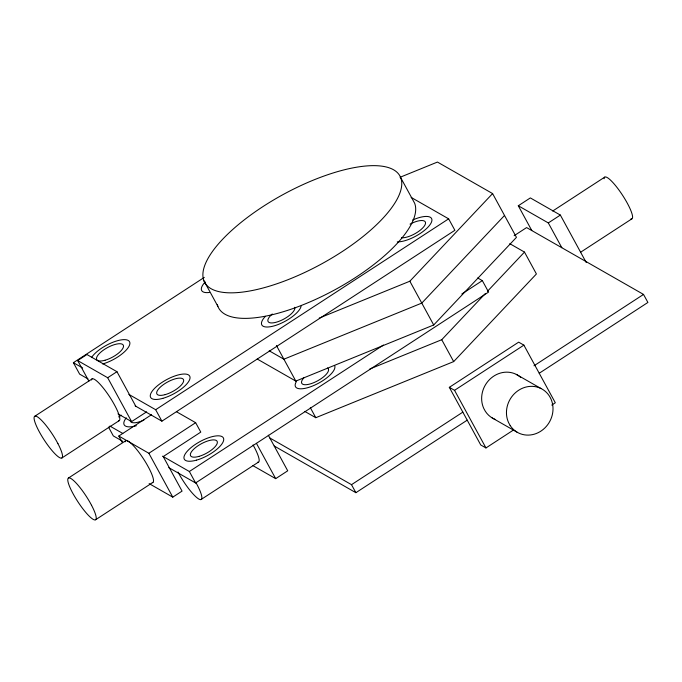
<?xml version="1.0" encoding="UTF-8"?>
<svg xmlns="http://www.w3.org/2000/svg" width="682" height="682" viewBox="0 0 682 682"><rect width="100%" height="100%" fill="white"/><g stroke="black" fill="none" stroke-linecap="round" stroke-linejoin="round"><path stroke-width="1.02" d="M319.236 318.085L409.848 281.214L492.592 193.577L437.452 162.06L400.027 177.294M504.527 215.461L421.774 303.098L283.9 359.201L269.194 350.804M257.225 359.03L295.826 381.093L433.709 324.982L516.453 237.345L492.592 193.577M369.849 368.971L441.74 339.713L485.294 293.592M487.468 291.291L524.484 252.084L509.778 243.679M304.76 411.408L315.792 417.708L453.675 361.596L536.419 273.968L524.484 252.084M151.489 414.741L118.804 436.037L148.864 453.274L195.649 422.695L200.781 432.107L163.228 456.565L182.06 491.108L172.785 497.144L149.136 483.623M87.961 378.894L79.641 374.137L73.392 362.688L204.293 277.395M88.873 381.144L77.663 360.573L86.929 354.529L116.954 371.69L135.786 406.233M34.995 416.114L92.3 378.783M77.663 360.573L107.679 377.734L116.954 371.69M118.659 416.932L121.328 415.185M61.926 457.954L119.231 420.615M128.855 394.392L155.667 409.712L448.645 218.837L454.885 230.294L161.907 421.169L135.104 405.841M68.643 477.912L125.948 440.581M531.815 230.567L518.294 205.768L530.34 197.916L560.357 215.077L586.205 262.485M514.134 235.708L526.598 227.583L643.527 294.428L647.9 302.45L539.24 373.242M552.718 211.019L604.738 177.132M518.294 205.768L548.311 222.929L560.357 215.077M95.642 519.718L152.947 482.387M162.546 456.173L189.357 471.501L383.48 345.024M461.85 293.968L482.327 280.626L488.576 292.075L195.598 482.958L168.786 467.63M200.96 499.582L258.265 462.251M580.535 252.289L631.677 218.973M252.937 465.653L275.681 478.653L287.719 470.802L268.324 435.218M513.52 429.992L485.959 447.946L480.742 444.971L449.319 387.342L518.67 342.151L523.887 345.135L555.31 402.764L551.755 405.082M449.319 387.342L454.536 390.317L523.887 345.135M269.825 437.98L351.511 484.672L462.839 412.141M533.98 365.799L643.527 294.428M274.198 446.002L355.885 492.694L467.221 420.163M117.977 413.838L131.6 421.612L146.63 411.843M411.161 197.413L448.645 218.837M477.707 277.983L482.327 280.626M516.283 374.392L541.09 388.57M492.165 417.93L516.973 432.107M176.544 411.775L195.649 422.695M73.392 362.688L82.641 367.965M109.853 426.054L122.794 433.454M122.572 441.211L113.323 435.926L108.523 427.111M548.311 222.929L561.84 247.728M400.701 177.661A111.175 39.658 -28.6 0 1 265.733 287.25A111.175 39.658 -28.6 0 1 240.558 222.818A111.175 39.658 -28.6 0 1 400.701 177.661L414.622 203.193A111.175 39.658 -28.6 0 1 328.46 293.183A111.175 39.658 -28.6 0 1 217.302 304.539M409.848 281.214L433.709 324.982M441.74 339.713L453.675 361.596M454.536 390.317L485.959 447.946M276.44 345.527L295.826 381.093M310.319 407.683L315.792 417.708M351.511 484.672L355.885 492.694M203.961 280.831L217.882 306.354M256.423 443.334L275.681 478.653M155.667 409.712L161.907 421.169M189.357 471.501L195.598 482.958M107.679 377.734L131.6 421.612M148.864 453.274L172.785 497.144M118.804 436.037L122.376 442.584M178.011 472.055L179.562 474.902A24.902 4.996 56.9 0 0 199.349 499.309A24.902 4.996 56.9 0 0 195.743 482.285M604.141 178.735A24.902 4.996 56.9 0 1 621.967 194.361A24.902 4.996 56.9 0 1 630.85 218.965M253.048 444.945A24.902 4.996 56.9 0 1 257.438 462.243M520.664 377.334A24.902 22.719 -60.2 0 0 491.202 378.033A24.902 22.719 -60.2 0 0 483.785 408.475L485.354 411.314A24.902 22.719 -60.2 0 0 495.004 419.353M91.431 379.985A24.902 4.996 56.9 0 1 113.698 403.463L115.249 406.31A24.902 4.996 56.9 0 1 119.717 417.64L119.827 419.012A24.902 4.996 56.9 0 1 118.532 420.82M410.053 224.105A15.123 5.396 -28.6 0 1 424.605 225.614A15.123 5.396 -28.6 0 1 401.434 237.771M412.584 220.039A22.233 7.928 -28.6 0 1 430.095 224.591A22.233 7.928 -28.6 0 1 397.282 241.871M294.735 307.284A15.123 5.396 -28.6 0 1 276.79 322.066A15.123 5.396 -28.6 0 1 272.28 313.984M301.112 306.261A22.233 7.928 -28.6 0 1 274.036 325.902A22.233 7.928 -28.6 0 1 265.392 316.329M209.348 292.467A22.233 7.928 -28.6 0 1 205.239 281.947M91.516 357.573A22.233 7.928 -28.6 0 1 117.321 340.761A22.233 7.928 -28.6 0 1 128.497 347.147A22.233 7.928 -28.6 0 1 102.684 363.958M125.113 441.825A24.902 4.996 56.9 0 1 135.923 448.526L137.875 450.947A24.902 4.996 56.9 0 1 147.303 465.107L148.864 467.963A24.902 4.996 56.9 0 1 152.256 482.6M327.454 367.999A15.123 5.396 -28.6 0 1 313.49 382.79A15.123 5.396 -28.6 0 1 304.181 377.47M143.902 420.078A15.123 5.396 -28.6 0 1 130.313 421.161M334.717 365.765A22.233 7.928 -28.6 0 1 312.757 385.944A22.233 7.928 -28.6 0 1 296.551 381.298M136.374 425.747A22.233 7.928 -28.6 0 1 126.315 417.802M510.153 425.5L508.593 422.652A24.902 22.719 -60.2 0 1 530.767 386.353A24.902 22.719 -60.2 0 1 549.914 421.169A24.902 22.719 -60.2 0 1 510.153 425.5M91.559 505.302L89.998 502.446A24.902 4.996 56.9 0 0 67.868 478.841A24.902 4.996 56.9 0 0 86.946 513.768A24.902 4.996 56.9 0 0 91.559 505.302M57.936 443.65L56.393 440.802A24.902 4.996 56.9 0 0 34.194 417.009A24.902 4.996 56.9 0 0 53.162 451.876A24.902 4.996 56.9 0 0 57.936 443.65M165.18 394.631A15.123 5.396 -28.6 0 0 183.535 379.729A15.123 5.396 -28.6 0 0 161.753 385.876A15.123 5.396 -28.6 0 0 165.18 394.631M162.836 398.348A22.233 7.928 -28.6 0 0 189.835 376.43A22.233 7.928 -28.6 0 0 157.806 385.458A22.233 7.928 -28.6 0 0 162.836 398.348M105.028 360.249A15.123 5.396 -28.6 0 0 123.382 345.348A15.123 5.396 -28.6 0 0 101.601 351.486A15.123 5.396 -28.6 0 0 105.028 360.249M198.871 456.42A15.123 5.396 -28.6 0 0 217.226 441.518A15.123 5.396 -28.6 0 0 195.444 447.656A15.123 5.396 -28.6 0 0 198.871 456.42M196.527 460.137A22.233 7.928 -28.6 0 0 223.517 438.219A22.233 7.928 -28.6 0 0 191.489 447.247A22.233 7.928 -28.6 0 0 196.527 460.137"/></g></svg>
